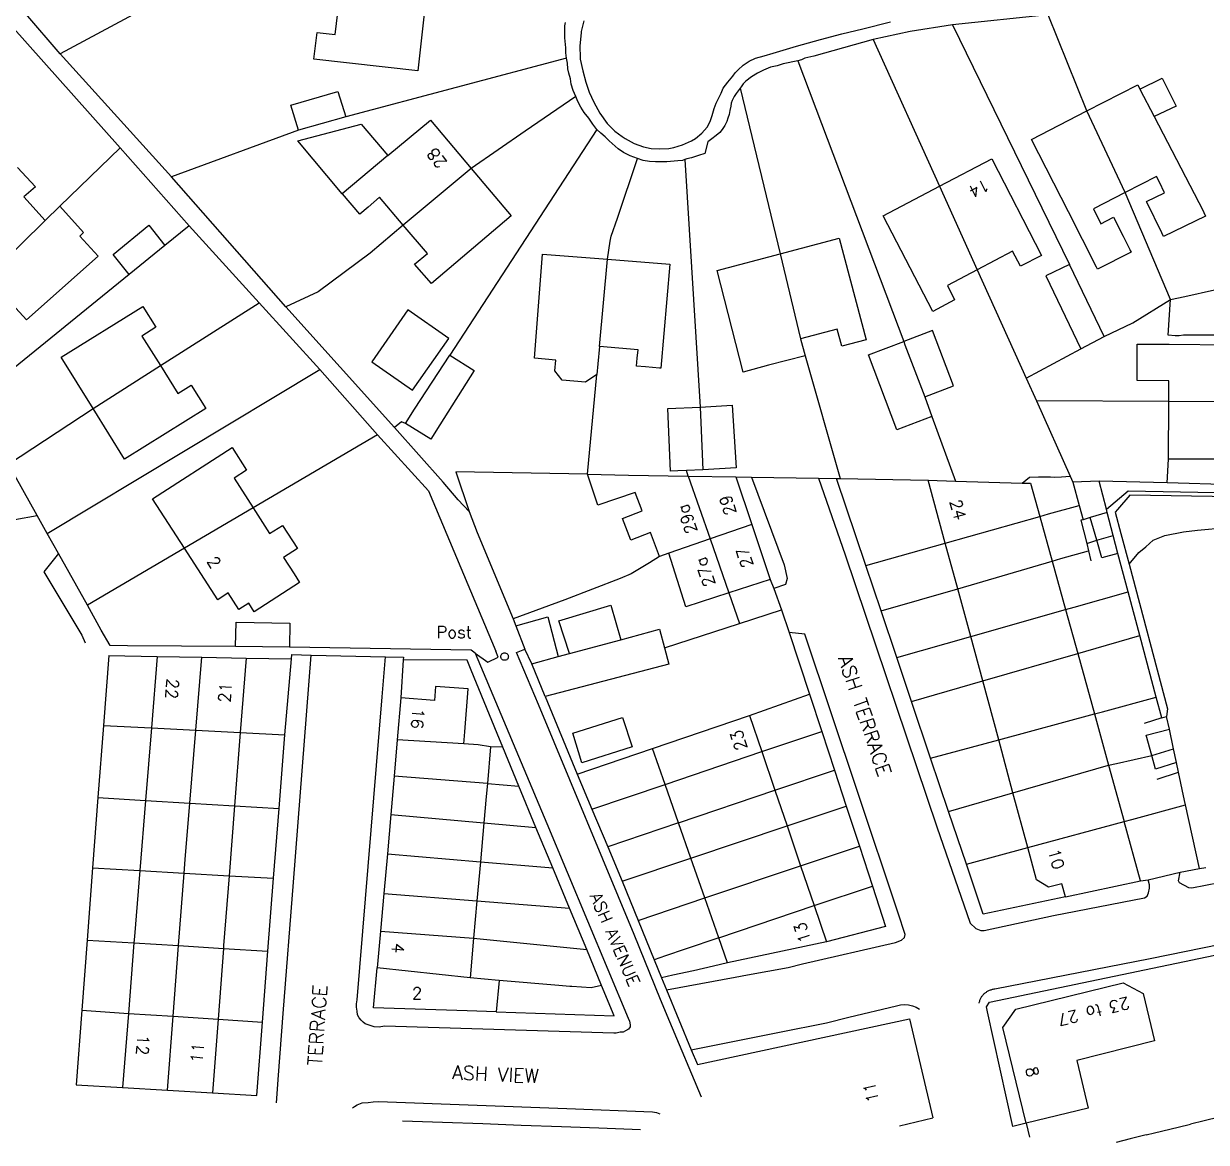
# Model space of a CAD drawing. Extents: x 427500 to 429848, y 434500 to 436505.
# Drawn here: x 427635.1 to 427753.8, y 436193.5 to 436305.7 of the extents above; entities that cross this region are included whole.
import ezdxf

# ---------------------------------------------------------------- set-up
doc = ezdxf.new("R2010")
doc.units = 0
doc.layers.add('LPTIP_Ex_Base', color=8, linetype='Continuous')
doc.styles.add('MtXpl_Romans', font='romans__.ttf')

msp = doc.modelspace()

# ---------------------------------------------------------------- linework, layer by layer
at = {"layer": 'LPTIP_Ex_Base', "color": 251, "true_color": 0x636466}
for p, q in [((427652.1, 436309.85), (427638.8, 436302.7)), ((427666.4, 436304.65), (427666.82, 436308.25)), ((427632.3, 436307.3), (427644.8, 436293.25)), ((427638.8, 436302.7), (427635.35, 436306.7)), ((427675.41, 436307.31), (427674.7, 436301)), ((427737.95, 436306.6), (427728.35, 436305.6)), ((427741.86, 436296.97), (427737.95, 436306.6)), ((427689.45, 436305.5), (427689.5, 436305.85)), ((427689.45, 436304.3), (427689.45, 436305.5)), ((427691.35, 436306), (427691.1, 436304.95)), ((427719.35, 436305.2), (427722.15, 436305.9)), ((427728.35, 436305.6), (427724.1, 436304.95)), ((427728.35, 436305.6), (427740.12, 436281.55)), ((427664.25, 436302.15), (427664.6, 436304.85)), ((427664.6, 436304.85), (427666.4, 436304.65)), ((427689.55, 436303.3), (427689.45, 436304.3)), ((427691.1, 436304.8), (427690.95, 436303.5)), ((427691.1, 436304.95), (427691.1, 436304.8)), ((427712.7, 436303.45), (427715.1, 436304.15)), ((427720.4, 436304.15), (427714.45, 436302.45)), ((427715.1, 436304.15), (427717.25, 436304.7)), ((427717.25, 436304.7), (427719.35, 436305.2)), ((427724.1, 436304.95), (427720.4, 436304.15)), ((427720.4, 436304.15), (427727.07, 436289.41)), ((427689.55, 436302.8), (427689.55, 436303.3)), ((427690.95, 436303.5), (427691, 436302.3)), ((427710.35, 436302.75), (427712.7, 436303.45)), ((427649.95, 436290.35), (427638.8, 436302.7)), ((427674.7, 436301), (427664.25, 436302.15)), ((427689.6, 436302.25), (427667.47, 436296.37)), ((427689.6, 436302.25), (427689.55, 436302.8)), ((427689.7, 436301.75), (427689.6, 436302.25)), ((427689.75, 436301.2), (427689.7, 436301.75)), ((427691, 436302.3), (427691, 436302.15)), ((427691, 436302.15), (427691.25, 436301)), ((427707.35, 436301.55), (427707.95, 436301.95)), ((427707.95, 436301.95), (427708.6, 436302.25)), ((427708.6, 436302.25), (427709.45, 436302.5)), ((427709.45, 436302.5), (427710.35, 436302.75)), ((427711.35, 436301.7), (427710.75, 436301.5)), ((427712.85, 436302), (427711.35, 436301.7)), ((427713.2, 436302.1), (427712.85, 436302)), ((427712.85, 436302), (427723.46, 436273.82)), ((427713.55, 436302.25), (427713.2, 436302.1)), ((427714.45, 436302.45), (427713.55, 436302.25)), ((427689.85, 436300.75), (427689.75, 436301.2)), ((427690, 436300.2), (427689.85, 436300.75)), ((427691.25, 436301), (427691.55, 436299.85)), ((427706.3, 436300.45), (427706.55, 436300.8)), ((427706.55, 436300.8), (427706.85, 436301.1)), ((427706.85, 436301.1), (427707.35, 436301.55)), ((427708.8, 436300.75), (427708.2, 436300.4)), ((427709.4, 436301.05), (427708.8, 436300.75)), ((427710.1, 436301.35), (427709.4, 436301.05)), ((427710.75, 436301.5), (427710.1, 436301.35)), ((427690.1, 436299.65), (427690, 436300.2)), ((427690.3, 436299), (427690.1, 436299.65)), ((427691.55, 436299.85), (427691.9, 436298.85)), ((427705.35, 436299.25), (427705.8, 436299.85)), ((427705.8, 436299.85), (427706.3, 436300.45)), ((427707.15, 436299.4), (427707.04, 436299.24)), ((427707.35, 436299.7), (427707.15, 436299.4)), ((427707.6, 436299.95), (427707.35, 436299.7)), ((427708.2, 436300.4), (427707.6, 436299.95)), ((427741.86, 436296.97), (427746.95, 436299.6)), ((427746.95, 436299.6), (427747.17, 436299.16)), ((427747.17, 436299.16), (427749.4, 436300.25)), ((427749.4, 436300.25), (427750.8, 436297.45)), ((427661.95, 436297.55), (427666.65, 436298.9)), ((427666.65, 436298.9), (427667.47, 436296.37)), ((427690.55, 436298.4), (427685.47, 436294.92)), ((427690.55, 436298.4), (427690.3, 436299)), ((427690.75, 436297.9), (427690.55, 436298.4)), ((427691.9, 436298.85), (427692.35, 436297.85)), ((427704.65, 436297.75), (427705.15, 436298.75)), ((427705.15, 436298.75), (427705.35, 436299.25)), ((427706.45, 436298.4), (427706.25, 436298)), ((427706.65, 436298.7), (427706.45, 436298.4)), ((427707.04, 436299.24), (427706.65, 436298.7)), ((427707.04, 436299.24), (427711.06, 436282.62)), ((427747.17, 436299.16), (427748.59, 436296.4)), ((427662.72, 436295.05), (427661.95, 436297.55)), ((427691.05, 436297.35), (427690.75, 436297.9)), ((427691.4, 436296.8), (427691.05, 436297.35)), ((427692.35, 436297.85), (427692.95, 436296.75)), ((427704.25, 436296.5), (427704.45, 436297.2)), ((427704.45, 436297.2), (427704.65, 436297.75)), ((427706, 436297), (427705.95, 436296.6)), ((427706.1, 436297.45), (427706, 436297)), ((427706.15, 436297.75), (427706.1, 436297.45)), ((427706.25, 436298), (427706.15, 436297.75)), ((427736.3, 436294.1), (427741.86, 436296.97)), ((427745.69, 436288.78), (427741.86, 436296.97)), ((427750.8, 436297.45), (427748.59, 436296.4)), ((427667.47, 436296.37), (427662.72, 436295.05)), ((427671.68, 436292.48), (427675.95, 436296.05)), ((427675.95, 436296.05), (427680.04, 436291.2)), ((427691.85, 436296.25), (427691.4, 436296.8)), ((427692.25, 436295.65), (427691.85, 436296.25)), ((427692.95, 436296.75), (427693.7, 436295.7)), ((427703.75, 436295.35), (427704.05, 436295.9)), ((427704.05, 436295.9), (427704.25, 436296.5)), ((427705.7, 436295.9), (427705.5, 436295.5)), ((427705.8, 436296.25), (427705.7, 436295.9)), ((427705.95, 436296.6), (427705.8, 436296.25)), ((427748.59, 436296.4), (427753.51, 436286.93)), ((427662.72, 436295.05), (427649.95, 436290.35)), ((427662.64, 436293.97), (427669.02, 436295.65)), ((427669.02, 436295.65), (427671.68, 436292.48)), ((427692.65, 436295.1), (427677.9, 436272.45)), ((427685.47, 436294.92), (427680.04, 436291.2)), ((427692.65, 436295.1), (427692.25, 436295.65)), ((427693.05, 436294.75), (427692.65, 436295.1)), ((427693.5, 436294.35), (427693.05, 436294.75)), ((427693.7, 436295.7), (427694.45, 436294.95)), ((427694.45, 436294.95), (427695.2, 436294.4)), ((427702.55, 436294.2), (427703.2, 436294.75)), ((427703.2, 436294.75), (427703.75, 436295.35)), ((427705, 436294.8), (427704.65, 436294.5)), ((427705.25, 436295.1), (427705, 436294.8)), ((427705.5, 436295.5), (427705.25, 436295.1)), ((427667.1, 436288.66), (427662.64, 436293.97)), ((427693.9, 436293.95), (427693.5, 436294.35)), ((427694.8, 436293.15), (427693.9, 436293.95)), ((427695.2, 436294.4), (427695.5, 436294.2)), ((427695.5, 436294.2), (427696.4, 436293.7)), ((427696.4, 436293.7), (427697.35, 436293.35)), ((427700.4, 436293.3), (427701.25, 436293.55)), ((427701.25, 436293.55), (427702.15, 436293.95)), ((427702.15, 436293.95), (427702.55, 436294.2)), ((427703.8, 436293.85), (427703.5, 436292.7)), ((427704.2, 436294.15), (427703.8, 436293.85)), ((427704.65, 436294.5), (427704.2, 436294.15)), ((427739.99, 436286.83), (427736.3, 436294.1)), ((427638.76, 436287.41), (427644.8, 436293.25)), ((427644.8, 436293.25), (427651.75, 436285.45)), ((427671.68, 436292.48), (427667.11, 436288.65)), ((427694.75, 436286.2), (427696.75, 436292.2)), ((427695.35, 436292.8), (427694.8, 436293.15)), ((427696, 436292.45), (427695.35, 436292.8)), ((427696.75, 436292.2), (427696, 436292.45)), ((427697.3, 436292), (427696.75, 436292.2)), ((427697.35, 436293.35), (427698.1, 436293.2)), ((427698.1, 436293.2), (427698.95, 436293.15)), ((427698.95, 436293.15), (427699.9, 436293.2)), ((427699.9, 436293.2), (427700.4, 436293.3)), ((427702.15, 436292.25), (427701.7, 436292.15)), ((427702.85, 436292.5), (427702.15, 436292.25)), ((427703.5, 436292.7), (427702.85, 436292.5)), ((427634.5, 436291.3), (427636.3, 436289.35)), ((427680.04, 436291.2), (427673.23, 436285.49)), ((427680.04, 436291.2), (427684.05, 436286.45)), ((427697.95, 436291.9), (427697.3, 436292)), ((427698.55, 436291.85), (427697.95, 436291.9)), ((427699.7, 436291.85), (427698.55, 436291.85)), ((427700.8, 436291.95), (427699.7, 436291.85)), ((427701.25, 436292), (427700.8, 436291.95)), ((427701.48, 436292.08), (427701.25, 436292)), ((427701.7, 436292.15), (427701.48, 436292.08)), ((427701.48, 436292.08), (427703.03, 436267.25)), ((427727.07, 436289.41), (427732.3, 436292.15)), ((427732.3, 436292.15), (427737.3, 436282.45)), ((427661.45, 436277.3), (427649.95, 436290.35)), ((427748.85, 436290.4), (427745.69, 436288.78)), ((427749.13, 436289.82), (427748.85, 436290.4)), ((427749.65, 436288.75), (427749.13, 436289.82)), ((427636.3, 436289.35), (427635.15, 436288.35)), ((427667.11, 436288.65), (427667.1, 436288.66)), ((427667.12, 436288.64), (427667.11, 436288.65)), ((427668.87, 436286.59), (427667.12, 436288.64)), ((427721.4, 436286.45), (427727.07, 436289.41)), ((427727.07, 436289.41), (427730.84, 436281.02)), ((427745.69, 436288.78), (427742.5, 436287.15)), ((427750.23, 436278.04), (427745.69, 436288.78)), ((427747.84, 436287.87), (427749.65, 436288.75)), ((427635.15, 436288.35), (427637.28, 436285.98)), ((427670.85, 436288.3), (427669.7, 436287.3)), ((427673.23, 436285.49), (427670.85, 436288.3)), ((427747.88, 436287.8), (427747.84, 436287.87)), ((427749.36, 436284.73), (427747.88, 436287.8)), ((427637.28, 436285.98), (427638.76, 436287.41)), ((427638.76, 436287.41), (427641.12, 436284.77)), ((427669.7, 436287.3), (427668.87, 436286.59)), ((427684.05, 436286.45), (427676.05, 436279.65)), ((427726.4, 436276.85), (427721.4, 436286.45)), ((427742.8, 436281.28), (427739.99, 436286.83)), ((427742.5, 436287.15), (427743.25, 436285.65)), ((427744.46, 436286.26), (427744.53, 436286.29)), ((427744.53, 436286.29), (427745.48, 436284.4)), ((427753.77, 436286.41), (427749.54, 436284.36)), ((427753.51, 436286.93), (427753.59, 436286.78)), ((427753.59, 436286.78), (427753.77, 436286.41)), ((427631.48, 436280.28), (427637.28, 436285.98)), ((427644.1, 436282.55), (427647.7, 436285.5)), ((427647.7, 436285.5), (427649.3, 436283.47)), ((427651.75, 436285.45), (427649.3, 436283.47)), ((427651.75, 436285.45), (427658.75, 436277.7)), ((427673.23, 436285.49), (427669.9, 436282.7)), ((427675.65, 436282.65), (427673.23, 436285.49)), ((427694.1, 436284.4), (427694.75, 436286.2)), ((427743.25, 436285.65), (427744.46, 436286.26)), ((427641.12, 436284.77), (427640.75, 436284.4)), ((427640.75, 436284.4), (427642.6, 436282.4)), ((427693.74, 436282.09), (427694, 436283.9)), ((427694, 436283.9), (427694.1, 436284.4)), ((427711.06, 436282.62), (427717, 436284.2)), ((427717, 436284.2), (427719.7, 436274)), ((427745.48, 436284.4), (427746.15, 436283.06)), ((427749.54, 436284.36), (427749.36, 436284.73)), ((427649.3, 436283.47), (427645.7, 436280.55)), ((427669.9, 436282.7), (427664.7, 436278.8)), ((427734.4, 436282.9), (427730.84, 436281.02)), ((427735.2, 436281.4), (427734.4, 436282.9)), ((427746.29, 436282.78), (427742.9, 436281.09)), ((427746.15, 436283.06), (427746.2, 436282.97)), ((427746.2, 436282.97), (427746.29, 436282.78)), ((427642.6, 436282.4), (427635.4, 436276)), ((427645.7, 436280.55), (427644.1, 436282.55)), ((427674.35, 436281.6), (427675.65, 436282.65)), ((427676.05, 436279.65), (427674.35, 436281.6)), ((427686.4, 436272.15), (427687.2, 436282.6)), ((427687.2, 436282.6), (427693.74, 436282.09)), ((427692.92, 436273.33), (427693.74, 436282.09)), ((427693.74, 436282.09), (427700, 436281.6)), ((427700, 436281.6), (427699.1, 436271.15)), ((427704.75, 436280.95), (427711.06, 436282.62)), ((427711.06, 436282.62), (427713.09, 436274.09)), ((427737.3, 436282.45), (427735.2, 436281.4)), ((427740.12, 436281.55), (427737.72, 436280.4)), ((427743.6, 436274.33), (427740.12, 436281.55)), ((427645.7, 436280.55), (427630.05, 436267.85)), ((427707.35, 436270.75), (427704.75, 436280.95)), ((427730.84, 436281.02), (427727.85, 436279.45)), ((427730.84, 436281.02), (427735.75, 436270.15)), ((427737.72, 436280.4), (427741.25, 436273.08)), ((427742.9, 436281.09), (427742.8, 436281.28)), ((427635.4, 436276), (427631.48, 436280.28)), ((427727.85, 436279.45), (427728.55, 436278)), ((427664.7, 436278.8), (427661.45, 436277.3)), ((427728.55, 436278), (427726.4, 436276.85)), ((427746.45, 436275.7), (427750.23, 436278.04)), ((427750, 436274.45), (427750.23, 436278.04)), ((427750.23, 436278.04), (427751.68, 436278.35)), ((427751.68, 436278.35), (427754.67, 436279)), ((427638.9, 436272.25), (427647.1, 436277.35)), ((427647.1, 436277.35), (427648.4, 436275.25)), ((427648.85, 436271.4), (427658.75, 436277.7)), ((427658.75, 436277.7), (427664.85, 436271)), ((427672.35, 436265.2), (427661.45, 436277.3)), ((427673.69, 436276.99), (427670.06, 436271.8)), ((427677.79, 436274.13), (427673.69, 436276.99)), ((427743.6, 436274.33), (427746.45, 436275.7)), ((427648.4, 436275.25), (427647, 436274.35)), ((427716.8, 436275.05), (427713.09, 436274.09)), ((427717.25, 436273.35), (427716.8, 436275.05)), ((427726.35, 436274.92), (427723.46, 436273.82)), ((427728.47, 436269.37), (427726.35, 436274.92)), ((427750.7, 436274.4), (427750, 436274.45)), ((427751.1, 436274.4), (427750.7, 436274.4)), ((427751.55, 436274.45), (427751.1, 436274.4)), ((427754.85, 436274.45), (427751.55, 436274.45)), ((427647, 436274.35), (427648.85, 436271.4)), ((427674.16, 436268.93), (427677.79, 436274.13)), ((427692.92, 436273.33), (427692.76, 436271.58)), ((427696.8, 436273), (427692.92, 436273.33)), ((427713.09, 436274.09), (427713.57, 436272.4)), ((427719.7, 436274), (427717.25, 436273.35)), ((427719.94, 436272.5), (427723.46, 436273.82)), ((427723.46, 436273.82), (427723.58, 436273.5)), ((427723.58, 436273.5), (427725.57, 436268.27)), ((427741.25, 436273.08), (427743.6, 436274.33)), ((427746.9, 436269.9), (427746.91, 436273.57)), ((427746.91, 436273.57), (427750.1, 436273.55)), ((427750.1, 436273.55), (427756.3, 436273.5)), ((427642.09, 436267.1), (427638.9, 436272.25)), ((427674.35, 436267.02), (427677.9, 436272.45)), ((427677.9, 436272.45), (427680.35, 436270.9)), ((427688.54, 436271.95), (427686.4, 436272.15)), ((427696.65, 436271.35), (427696.72, 436272.16)), ((427696.72, 436272.16), (427696.8, 436273)), ((427713.57, 436272.4), (427709.9, 436271.45)), ((427713.57, 436272.4), (427717.1, 436260.08)), ((427722.77, 436264.97), (427719.94, 436272.5)), ((427735.75, 436270.15), (427741.25, 436273.08)), ((427637.5, 436254.55), (427664.85, 436271)), ((427642.09, 436267.1), (427648.85, 436271.4)), ((427648.85, 436271.4), (427650.6, 436268.6)), ((427664.85, 436271), (427670.65, 436264.45)), ((427670.06, 436271.8), (427674.16, 436268.93)), ((427680.35, 436270.9), (427676.9, 436265.45)), ((427688.44, 436270.89), (427688.54, 436271.95)), ((427689.18, 436269.95), (427688.44, 436270.89)), ((427692.76, 436271.58), (427692.66, 436270.52)), ((427697.56, 436271.28), (427696.65, 436271.35)), ((427698.96, 436271.16), (427697.56, 436271.28)), ((427699.1, 436271.15), (427698.96, 436271.16)), ((427709.9, 436271.45), (427707.35, 436270.75)), ((427691.52, 436269.74), (427689.18, 436269.95)), ((427692.66, 436270.52), (427691.52, 436269.74)), ((427691.71, 436260.51), (427692.66, 436270.52)), ((427735.75, 436270.15), (427736.78, 436267.86)), ((427750.08, 436269.88), (427746.9, 436269.9)), ((427750.07, 436267.8), (427750.08, 436269.88)), ((427650.6, 436268.6), (427651.95, 436269.45)), ((427651.95, 436269.45), (427653.4, 436267.1)), ((427725.57, 436268.27), (427728.47, 436269.37)), ((427703.03, 436267.25), (427706.25, 436267.45)), ((427706.25, 436267.45), (427706.65, 436261.15)), ((427725.57, 436268.27), (427726.29, 436266.3)), ((427736.78, 436267.86), (427740.17, 436260.3)), ((427750.07, 436267.8), (427736.78, 436267.86)), ((427750.03, 436262.03), (427750.07, 436267.8)), ((427756.28, 436267.77), (427750.07, 436267.8)), ((427633.61, 436261.5), (427642.09, 436267.1)), ((427645.25, 436262), (427642.09, 436267.1)), ((427653.4, 436267.1), (427645.25, 436262)), ((427673.46, 436265.58), (427674.35, 436267.02)), ((427699.79, 436267.11), (427703.03, 436267.25)), ((427700.06, 436260.81), (427699.79, 436267.11)), ((427703.03, 436267.25), (427703.11, 436265.71)), ((427726.29, 436266.3), (427722.77, 436264.97)), ((427726.29, 436266.3), (427728.65, 436259.82)), ((427673.05, 436265.77), (427672.35, 436265.2)), ((427677.25, 436259.7), (427672.35, 436265.2)), ((427673.46, 436265.58), (427673.05, 436265.77)), ((427676.01, 436264.01), (427673.46, 436265.58)), ((427676.9, 436265.45), (427676.01, 436264.01)), ((427703.11, 436265.71), (427703.3, 436260.95)), ((427670.65, 436264.45), (427658.16, 436257.12)), ((427670.65, 436264.45), (427675.75, 436258.85)), ((427648.05, 436258.05), (427656.05, 436263.2)), ((427656.05, 436263.2), (427657.5, 436260.9)), ((427636.48, 436256.37), (427633.61, 436261.5)), ((427749.9, 436259.65), (427750.03, 436262.03)), ((427756.25, 436262), (427750.03, 436262.03)), ((427657.5, 436260.9), (427656.25, 436260.1)), ((427691.71, 436260.51), (427678.52, 436260.75)), ((427678.52, 436260.75), (427679.85, 436256.75)), ((427691.71, 436260.51), (427695.85, 436260.42)), ((427692.75, 436257.4), (427691.71, 436260.51)), ((427695.85, 436260.42), (427701.84, 436260.31)), ((427700.79, 436260.84), (427700.06, 436260.81)), ((427701.65, 436260.88), (427700.79, 436260.84)), ((427703.3, 436260.95), (427701.65, 436260.88)), ((427701.84, 436260.31), (427701.65, 436260.88)), ((427701.84, 436260.31), (427704.04, 436254.01)), ((427701.84, 436260.31), (427706.62, 436260.23)), ((427706.65, 436261.15), (427703.3, 436260.95)), ((427706.62, 436260.23), (427708.2, 436260.21)), ((427706.62, 436260.23), (427708.22, 436255.46)), ((427708.2, 436260.21), (427714.9, 436260.11)), ((427708.2, 436260.21), (427711.45, 436251.4)), ((427735.35, 436259.62), (427736.1, 436260.2)), ((427736.1, 436260.2), (427736.99, 436260.24)), ((427736.99, 436260.24), (427737.3, 436260.25)), ((427737.3, 436260.25), (427738.2, 436260.25)), ((427738.2, 436260.25), (427738.6, 436260.2)), ((427738.6, 436260.2), (427739.3, 436260.25)), ((427739.3, 436260.25), (427740.17, 436260.3)), ((427740.17, 436260.3), (427740.43, 436259.72)), ((427656.25, 436260.1), (427658.16, 436257.12)), ((427678.75, 436257.95), (427677.25, 436259.7)), ((427714.9, 436260.11), (427717.6, 436252.4)), ((427714.9, 436260.11), (427716.73, 436260.08)), ((427719.66, 436251.35), (427716.73, 436260.08)), ((427716.73, 436260.08), (427717.1, 436260.08)), ((427717.1, 436260.08), (427725.92, 436259.9)), ((427725.92, 436259.9), (427728.65, 436259.82)), ((427727.63, 436253.6), (427725.92, 436259.9)), ((427728.65, 436259.82), (427735.35, 436259.62)), ((427735.35, 436259.62), (427736.2, 436259.6)), ((427736.2, 436259.6), (427737.12, 436256.27)), ((427743.08, 436259.8), (427740.43, 436259.72)), ((427740.43, 436259.72), (427741.07, 436257.38)), ((427743.81, 436257.01), (427743.08, 436259.8)), ((427749.9, 436259.65), (427743.08, 436259.8)), ((427762.3, 436259.28), (427749.9, 436259.65)), ((427651.26, 436253.08), (427648.05, 436258.05)), ((427675.75, 436258.85), (427682.51, 436242.73)), ((427679.85, 436256.75), (427678.75, 436257.95)), ((427696.51, 436258.67), (427692.75, 436257.4)), ((427697.22, 436256.82), (427696.51, 436258.67)), ((427743.81, 436257.01), (427746, 436258.85)), ((427746.15, 436258.4), (427744.93, 436256.97)), ((427746, 436258.85), (427772.88, 436258.33)), ((427761.8, 436258.15), (427746.15, 436258.4)), ((427658.16, 436257.12), (427651.26, 436253.08)), ((427658.16, 436257.12), (427659.8, 436254.55)), ((427679.85, 436256.75), (427680.65, 436254.65)), ((427695.24, 436256.06), (427697.22, 436256.82)), ((427738.01, 436256.52), (427741.07, 436257.38)), ((427741.07, 436257.38), (427741.47, 436255.93)), ((427743.9, 436256.66), (427742.19, 436256.15)), ((427743.9, 436256.66), (427743.81, 436257.01)), ((427744.5, 436254.36), (427743.9, 436256.66)), ((427744.93, 436256.97), (427744.7, 436256.7)), ((427744.7, 436256.7), (427745.27, 436254.57)), ((427634.25, 436255.95), (427636.48, 436256.37)), ((427637.5, 436254.55), (427636.48, 436256.37)), ((427696.07, 436253.89), (427695.24, 436256.06)), ((427708.22, 436255.46), (427704.04, 436254.01)), ((427708.22, 436255.46), (427710.07, 436249.95)), ((427727.63, 436253.6), (427737.12, 436256.27)), ((427737.12, 436256.27), (427738.01, 436256.52)), ((427737.12, 436256.27), (427738.37, 436251.77)), ((427741.47, 436255.93), (427741.25, 436255.9)), ((427741.25, 436255.9), (427741.85, 436253.55)), ((427742.19, 436256.15), (427741.47, 436255.93)), ((427742.85, 436253.9), (427742.19, 436256.15)), ((427638.62, 436252.54), (427637.5, 436254.55)), ((427659.8, 436254.55), (427661.1, 436255.35)), ((427661.1, 436255.35), (427662.6, 436253.05)), ((427680.65, 436254.65), (427684.25, 436246)), ((427698.04, 436254.64), (427696.07, 436253.89)), ((427698.95, 436252.25), (427698.04, 436254.64)), ((427742.85, 436253.9), (427744.5, 436254.36)), ((427744.97, 436252.55), (427744.5, 436254.36)), ((427745.27, 436254.57), (427746.09, 436251.47)), ((427748.52, 436253.88), (427749.68, 436254.37)), ((427749.68, 436254.37), (427751.54, 436254.71)), ((427751.54, 436254.71), (427752.94, 436254.88)), ((427752.94, 436254.88), (427755.87, 436255.17)), ((427651.26, 436253.08), (427641.52, 436247.37)), ((427654.6, 436247.9), (427651.26, 436253.08)), ((427662.6, 436253.05), (427661.22, 436252.16)), ((427704.04, 436254.01), (427699.88, 436252.57)), ((427704.04, 436254.01), (427705.92, 436248.6)), ((427719.66, 436251.35), (427727.63, 436253.6)), ((427728.88, 436249.01), (427727.63, 436253.6)), ((427741.85, 436253.55), (427742.85, 436253.9)), ((427741.85, 436253.55), (427742.02, 436252.83)), ((427743.35, 436252.1), (427742.85, 436253.9)), ((427747.08, 436252.64), (427747.77, 436253.23)), ((427747.77, 436253.23), (427748.52, 436253.88)), ((427638.62, 436252.54), (427637.15, 436250.7)), ((427641.52, 436247.37), (427638.62, 436252.54)), ((427661.22, 436252.16), (427662.28, 436250.5)), ((427698.95, 436252.25), (427697.95, 436251.6)), ((427699.88, 436252.57), (427698.95, 436252.25)), ((427701.6, 436247.2), (427699.88, 436252.57)), ((427717.6, 436252.4), (427726.8, 436225.1)), ((427738.37, 436251.77), (427739.24, 436252.03)), ((427739.24, 436252.03), (427742.02, 436252.83)), ((427742.02, 436252.83), (427742.25, 436251.8)), ((427744.97, 436252.55), (427743.35, 436252.1)), ((427745.99, 436248.71), (427744.97, 436252.55)), ((427746.09, 436251.47), (427747.08, 436252.64)), ((427637.15, 436250.7), (427640.95, 436244.35)), ((427697.95, 436251.6), (427696.1, 436250.5)), ((427711.45, 436251.4), (427711.75, 436250.05)), ((427721.19, 436246.78), (427719.66, 436251.35)), ((427728.88, 436249.01), (427738.37, 436251.77)), ((427738.37, 436251.77), (427739.71, 436246.92)), ((427746.09, 436251.47), (427749.95, 436236.95)), ((427662.83, 436249.65), (427658.26, 436246.71)), ((427662.28, 436250.5), (427662.83, 436249.65)), ((427695, 436250.05), (427689.45, 436247.9)), ((427696.1, 436250.5), (427695, 436250.05)), ((427710.07, 436249.95), (427705.92, 436248.6)), ((427710.07, 436249.95), (427710.41, 436249.03)), ((427711.75, 436250.05), (427711.6, 436249.45)), ((427655.66, 436248.59), (427654.6, 436247.9)), ((427656.73, 436246.92), (427655.66, 436248.59)), ((427705.92, 436248.6), (427701.6, 436247.2)), ((427705.92, 436248.6), (427706.99, 436245.53)), ((427711.6, 436249.45), (427710.41, 436249.03)), ((427710.41, 436249.03), (427711.2, 436246.9)), ((427721.19, 436246.78), (427728.88, 436249.01)), ((427730.19, 436244.21), (427728.88, 436249.01)), ((427740.57, 436247.16), (427745.99, 436248.71)), ((427747.17, 436244.31), (427745.99, 436248.71)), ((427642.92, 436244.87), (427641.52, 436247.37)), ((427657.72, 436247.56), (427656.73, 436246.92)), ((427658.26, 436246.71), (427657.72, 436247.56)), ((427689.45, 436247.9), (427684.25, 436246)), ((427688.85, 436245.8), (427694.05, 436247.35)), ((427694.05, 436247.35), (427695.08, 436243.9)), ((427739.71, 436246.92), (427740.57, 436247.16)), ((427684.25, 436246), (427684.53, 436245.28)), ((427684.53, 436245.28), (427687.75, 436246.2)), ((427687.75, 436246.2), (427688.79, 436242.2)), ((427706.99, 436245.53), (427711.2, 436246.9)), ((427711.2, 436246.9), (427711.95, 436244.63)), ((427722.76, 436242.1), (427721.19, 436246.78)), ((427730.19, 436244.21), (427739.71, 436246.92)), ((427739.71, 436246.92), (427740.93, 436242.51)), ((427643.8, 436243.3), (427642.92, 436244.87)), ((427656.4, 436243.2), (427656.45, 436245.65)), ((427656.45, 436245.65), (427661.85, 436245.55)), ((427661.85, 436245.55), (427661.8, 436243.15)), ((427684.53, 436245.28), (427685.44, 436242.96)), ((427689.9, 436242.5), (427688.85, 436245.8)), ((427695.08, 436243.9), (427698.95, 436244.95)), ((427698.95, 436244.95), (427699.46, 436243.09)), ((427699.46, 436243.09), (427706.99, 436245.53)), ((427640.95, 436244.35), (427641.31, 436243.58)), ((427689.9, 436242.5), (427695.08, 436243.9)), ((427713.55, 436244.45), (427711.95, 436244.63)), ((427711.95, 436244.63), (427714.02, 436238.43)), ((427718.85, 436228.55), (427713.55, 436244.45)), ((427722.76, 436242.1), (427730.19, 436244.21)), ((427731.4, 436239.76), (427730.19, 436244.21)), ((427741.76, 436242.75), (427747.17, 436244.31)), ((427748.82, 436238.13), (427747.17, 436244.31)), ((427645.54, 436243.29), (427643.8, 436243.3)), ((427656.4, 436243.2), (427645.54, 436243.29)), ((427661.8, 436243.15), (427656.4, 436243.2)), ((427680.05, 436242.85), (427661.8, 436243.15)), ((427662.01, 436241.99), (427662.05, 436242.4)), ((427662.05, 436242.4), (427664, 436242.36)), ((427662.2, 436219.55), (427664, 436242.36)), ((427664, 436242.36), (427671.45, 436242.19)), ((427680.44, 436242.56), (427680.05, 436242.85)), ((427680.44, 436242.56), (427681.71, 436241.63)), ((427680.44, 436242.56), (427687.65, 436225.45)), ((427682.75, 436242.15), (427682.51, 436242.73)), ((427684.6, 436242.6), (427685.44, 436242.96)), ((427686.8, 436237.4), (427684.6, 436242.6)), ((427686.13, 436241.48), (427685.44, 436242.96)), ((427688.79, 436242.2), (427689.9, 436242.5)), ((427699.46, 436243.09), (427699.9, 436241.45)), ((427731.4, 436239.76), (427740.93, 436242.51)), ((427740.93, 436242.51), (427741.76, 436242.75)), ((427740.93, 436242.51), (427742.6, 436236.45)), ((427643.67, 436242.32), (427643.13, 436235.3)), ((427643.67, 436242.32), (427648.53, 436242.22)), ((427648.53, 436242.22), (427647.95, 436235.05)), ((427648.53, 436242.22), (427653, 436242.13)), ((427652.4, 436234.82), (427653, 436242.13)), ((427653, 436242.13), (427657.45, 436242.05)), ((427657.45, 436242.05), (427656.87, 436234.58)), ((427657.45, 436242.05), (427662.01, 436241.99)), ((427661.35, 436234.35), (427662.01, 436241.99)), ((427671.1, 436238.15), (427671.45, 436242.19)), ((427671.45, 436242.19), (427673.25, 436242.15)), ((427673.23, 436241.86), (427672.98, 436238.05)), ((427673.25, 436242.15), (427673.23, 436241.86)), ((427679.65, 436241.85), (427673.23, 436241.86)), ((427680.05, 436240.85), (427679.65, 436241.85)), ((427681.71, 436241.63), (427682.75, 436242.15)), ((427686.13, 436241.48), (427688.79, 436242.2)), ((427687.48, 436238.18), (427686.13, 436241.48)), ((427699.9, 436241.45), (427687.48, 436238.18)), ((427724.24, 436237.7), (427722.76, 436242.1)), ((427682.67, 436234.48), (427680.05, 436240.85)), ((427676.45, 436239.2), (427676.35, 436237.8)), ((427679.75, 436238.95), (427676.45, 436239.2)), ((427679.4, 436234.65), (427679.75, 436238.95)), ((427724.24, 436237.7), (427731.4, 436239.76)), ((427733, 436233.85), (427731.4, 436239.76)), ((427668.6, 436207.75), (427671.1, 436238.15)), ((427672.98, 436238.05), (427672.63, 436233.85)), ((427676.35, 436237.8), (427672.98, 436238.05)), ((427687.48, 436238.18), (427690.7, 436230.4)), ((427707.98, 436236.28), (427714.02, 436238.43)), ((427714.02, 436238.43), (427715.24, 436234.7)), ((427726.15, 436232), (427724.24, 436237.7)), ((427743.41, 436236.67), (427748.82, 436238.13)), ((427749.37, 436236.07), (427748.82, 436238.13)), ((427696.4, 436214.3), (427686.8, 436237.4)), ((427733, 436233.85), (427742.6, 436236.45)), ((427742.6, 436236.45), (427743.41, 436236.67)), ((427742.6, 436236.45), (427744.03, 436231.31)), ((427749.95, 436236.95), (427749.85, 436236.2)), ((427643.13, 436235.3), (427642.58, 436228.05)), ((427643.13, 436235.3), (427647.95, 436235.05)), ((427690.25, 436234.5), (427695.25, 436236.1)), ((427695.25, 436236.1), (427696.2, 436233.15)), ((427698.25, 436232.97), (427707.98, 436236.28)), ((427707.98, 436236.28), (427709.22, 436232.66)), ((427749.37, 436236.07), (427747.6, 436235.5)), ((427749.37, 436236.07), (427749.85, 436236.2)), ((427750.13, 436234.92), (427749.85, 436236.2)), ((427647.95, 436235.05), (427647.36, 436227.77)), ((427647.95, 436235.05), (427652.4, 436234.82)), ((427651.81, 436227.5), (427652.4, 436234.82)), ((427652.4, 436234.82), (427656.87, 436234.58)), ((427656.87, 436234.58), (427656.29, 436227.22)), ((427656.87, 436234.58), (427661.35, 436234.35)), ((427660.77, 436226.95), (427661.35, 436234.35)), ((427679.3, 436233.44), (427679.4, 436234.65)), ((427683.24, 436233.1), (427682.67, 436234.48)), ((427691.15, 436231.55), (427690.25, 436234.5)), ((427709.22, 436232.66), (427715.24, 436234.7)), ((427715.24, 436234.7), (427716.52, 436230.81)), ((427747.8, 436234.3), (427750.13, 436234.92)), ((427748.37, 436232.26), (427747.8, 436234.3)), ((427750.55, 436232.96), (427750.13, 436234.92)), ((427672.63, 436233.85), (427672.31, 436230.2)), ((427679.3, 436233.44), (427672.63, 436233.85)), ((427680.75, 436233.35), (427679.3, 436233.44)), ((427682, 436233.15), (427680.75, 436233.35)), ((427682, 436233.15), (427681.67, 436229.45)), ((427683.24, 436233.1), (427682, 436233.15)), ((427684.84, 436229.2), (427683.24, 436233.1)), ((427690.7, 436230.4), (427698.25, 436232.97)), ((427696.2, 436233.15), (427691.15, 436231.55)), ((427699.51, 436229.37), (427698.25, 436232.97)), ((427726.15, 436232), (427733, 436233.85)), ((427734.43, 436228.54), (427733, 436233.85)), ((427748.37, 436232.26), (427750.55, 436232.96)), ((427750.85, 436231.57), (427750.55, 436232.96)), ((427699.51, 436229.37), (427709.22, 436232.66)), ((427709.22, 436232.66), (427710.54, 436228.79)), ((427727.96, 436226.67), (427726.15, 436232)), ((427744.83, 436231.48), (427748.37, 436232.26)), ((427748.75, 436230.9), (427748.37, 436232.26)), ((427710.54, 436228.79), (427716.52, 436230.81)), ((427716.52, 436230.81), (427717.7, 436227.2)), ((427734.43, 436228.54), (427744.03, 436231.31)), ((427744.03, 436231.31), (427744.83, 436231.48)), ((427744.03, 436231.31), (427745.59, 436225.65)), ((427750.85, 436231.57), (427748.75, 436230.9)), ((427748.9, 436229.9), (427751.06, 436230.61)), ((427751.06, 436230.61), (427750.85, 436231.57)), ((427751.65, 436227.75), (427751.06, 436230.61)), ((427672.31, 436230.2), (427671.99, 436226.35)), ((427681.67, 436229.45), (427672.31, 436230.2)), ((427681.67, 436229.45), (427681.55, 436228.15)), ((427681.67, 436229.45), (427684.84, 436229.2)), ((427690.7, 436230.4), (427692.17, 436226.89)), ((427692.17, 436226.89), (427699.51, 436229.37)), ((427700.86, 436225.52), (427699.51, 436229.37)), ((427681.55, 436228.15), (427681.32, 436225.52)), ((427686.55, 436225.05), (427684.84, 436229.2)), ((427700.86, 436225.52), (427710.54, 436228.79)), ((427710.54, 436228.79), (427711.75, 436225.21)), ((427722.9, 436216.45), (427718.85, 436228.55)), ((427727.96, 436226.67), (427734.43, 436228.54)), ((427735.92, 436223.04), (427734.43, 436228.54)), ((427642.58, 436228.05), (427642.05, 436221)), ((427642.58, 436228.05), (427647.36, 436227.77)), ((427647.36, 436227.77), (427646.79, 436220.73)), ((427647.36, 436227.77), (427651.81, 436227.5)), ((427651.35, 436221.85), (427651.81, 436227.5)), ((427651.81, 436227.5), (427656.29, 436227.22)), ((427656.29, 436227.22), (427655.75, 436220.21)), ((427656.29, 436227.22), (427660.77, 436226.95)), ((427660.22, 436219.95), (427660.77, 436226.95)), ((427711.75, 436225.21), (427717.7, 436227.2)), ((427717.7, 436227.2), (427719.01, 436223.19)), ((427746.36, 436225.86), (427751.75, 436227.31)), ((427751.75, 436227.31), (427751.65, 436227.75)), ((427753.16, 436220.93), (427751.75, 436227.31)), ((427671.99, 436226.35), (427671.65, 436222.4)), ((427671.99, 436226.35), (427681.32, 436225.52)), ((427692.17, 436226.89), (427693.75, 436223.12)), ((427729.75, 436221.38), (427727.96, 436226.67)), ((427745.59, 436225.65), (427746.36, 436225.86)), ((427681.32, 436225.52), (427680.97, 436221.61)), ((427681.32, 436225.52), (427686.55, 436225.05)), ((427688.23, 436221), (427686.55, 436225.05)), ((427687.65, 436225.45), (427695.8, 436205.9)), ((427700.86, 436225.52), (427693.75, 436223.12)), ((427702.1, 436221.97), (427700.86, 436225.52)), ((427702.1, 436221.97), (427711.75, 436225.21)), ((427711.75, 436225.21), (427713.12, 436221.21)), ((427726.8, 436225.1), (427730.15, 436215.45)), ((427735.92, 436223.04), (427745.59, 436225.65)), ((427747.23, 436219.71), (427745.59, 436225.65)), ((427671.65, 436222.4), (427671.29, 436218.41)), ((427671.65, 436222.4), (427680.97, 436221.61)), ((427693.75, 436223.12), (427695.2, 436219.65)), ((427713.12, 436221.21), (427719.01, 436223.19)), ((427719.01, 436223.19), (427720.32, 436219.17)), ((427729.75, 436221.38), (427735.92, 436223.04)), ((427736.8, 436219.8), (427735.92, 436223.04)), ((427642.05, 436221), (427641.5, 436213.75)), ((427642.05, 436221), (427646.79, 436220.73)), ((427651.24, 436220.47), (427651.35, 436221.85)), ((427680.97, 436221.61), (427680.62, 436217.68)), ((427680.97, 436221.61), (427688.23, 436221)), ((427689.91, 436216.95), (427688.23, 436221)), ((427695.2, 436219.65), (427702.1, 436221.97)), ((427703.5, 436217.98), (427702.1, 436221.97)), ((427703.5, 436217.98), (427713.12, 436221.21)), ((427713.12, 436221.21), (427714.48, 436217.21)), ((427731.45, 436216.35), (427729.75, 436221.38)), ((427767.75, 436222.05), (427752.4, 436218.95)), ((427753.16, 436220.93), (427753.8, 436221.05)), ((427646.79, 436220.73), (427646.25, 436214.1)), ((427646.79, 436220.73), (427651.24, 436220.47)), ((427650.68, 436213.19), (427651.24, 436220.47)), ((427651.24, 436220.47), (427655.75, 436220.21)), ((427655.75, 436220.21), (427655.2, 436213.2)), ((427655.75, 436220.21), (427660.22, 436219.95)), ((427659.65, 436212.65), (427660.22, 436219.95)), ((427738, 436219.05), (427736.8, 436219.8)), ((427747.23, 436219.71), (427748, 436219.8)), ((427748, 436219.8), (427751.2, 436220.55)), ((427748.15, 436219.3), (427748, 436219.8)), ((427751.05, 436219.7), (427751.2, 436220.55)), ((427751.2, 436220.55), (427753.16, 436220.93)), ((427661.18, 436206.38), (427662.2, 436219.55)), ((427695.2, 436219.65), (427696.8, 436215.73)), ((427714.48, 436217.21), (427720.32, 436219.17)), ((427720.32, 436219.17), (427721.65, 436215.1)), ((427739.35, 436219.4), (427738, 436219.05)), ((427739.7, 436218.1), (427739.35, 436219.4)), ((427739.7, 436218.1), (427747.23, 436219.71)), ((427748.05, 436218.5), (427748.15, 436218.95)), ((427748.15, 436218.95), (427748.15, 436219.3)), ((427751.15, 436219.5), (427751.05, 436219.7)), ((427752.1, 436219), (427751.15, 436219.5)), ((427752.4, 436218.95), (427752.1, 436219)), ((427671.29, 436218.41), (427670.95, 436214.65)), ((427671.29, 436218.41), (427680.62, 436217.68)), ((427680.62, 436217.68), (427680.29, 436213.95)), ((427680.62, 436217.68), (427689.91, 436216.95)), ((427696.8, 436215.73), (427703.5, 436217.98)), ((427704.9, 436213.98), (427703.5, 436217.98)), ((427739.7, 436218.1), (427731.45, 436216.35)), ((427738.5, 436216.2), (427747.65, 436218)), ((427747.65, 436218), (427747.9, 436218.15)), ((427747.9, 436218.15), (427748.05, 436218.5)), ((427691.64, 436212.8), (427689.91, 436216.95)), ((427704.9, 436213.98), (427714.48, 436217.21)), ((427714.48, 436217.21), (427715.72, 436213.57)), ((427723.6, 436214.3), (427722.9, 436216.45)), ((427696.8, 436215.73), (427698.41, 436211.78)), ((427721.65, 436215.1), (427715.72, 436213.57)), ((427730.15, 436215.45), (427730.7, 436214.9)), ((427731.55, 436214.7), (427738.5, 436216.2)), ((427646.25, 436214.1), (427646.2, 436213.47)), ((427670.95, 436214.65), (427670.61, 436210.96)), ((427670.95, 436214.65), (427680.29, 436213.95)), ((427680.29, 436213.95), (427679.93, 436209.95)), ((427680.29, 436213.95), (427691.64, 436212.8)), ((427699.05, 436207.8), (427696.4, 436214.3)), ((427704.9, 436213.98), (427701.53, 436212.84)), ((427705.78, 436211.45), (427704.9, 436213.98)), ((427723.25, 436213.75), (427723.55, 436214)), ((427723.55, 436214), (427723.6, 436214.3)), ((427730.7, 436214.9), (427731.2, 436214.7)), ((427731.2, 436214.7), (427731.55, 436214.7)), ((427641.5, 436213.75), (427640.96, 436206.7)), ((427641.5, 436213.75), (427646.2, 436213.47)), ((427646.2, 436213.47), (427645.64, 436206.39)), ((427646.2, 436213.47), (427650.68, 436213.19)), ((427650.12, 436206.1), (427650.68, 436213.19)), ((427650.68, 436213.19), (427655.18, 436212.92)), ((427655.18, 436212.92), (427654.64, 436205.8)), ((427655.2, 436213.2), (427655.18, 436212.92)), ((427655.18, 436212.92), (427659.65, 436212.65)), ((427693.13, 436209.2), (427691.64, 436212.8)), ((427701.53, 436212.84), (427699.56, 436212.17)), ((427715.72, 436213.57), (427705.78, 436211.45)), ((427713.3, 436211.35), (427722.65, 436213.5)), ((427722.65, 436213.5), (427723.25, 436213.75)), ((427748.2, 436211.9), (427755.25, 436213.35)), ((427659.1, 436205.5), (427659.65, 436212.65)), ((427699.56, 436212.17), (427698.41, 436211.78)), ((427698.41, 436211.78), (427699.15, 436209.95)), ((427732.07, 436207.52), (427755.5, 436212.4)), ((427732.6, 436208.85), (427748.2, 436211.9)), ((427670.25, 436206.95), (427670.61, 436210.96)), ((427679.93, 436209.95), (427670.61, 436210.96)), ((427702.35, 436210.67), (427700.28, 436210.22)), ((427704.38, 436211.13), (427702.35, 436210.67)), ((427705.78, 436211.45), (427704.38, 436211.13)), ((427707.8, 436210.25), (427711.85, 436211)), ((427711.85, 436211), (427713.3, 436211.35)), ((427682.81, 436209.7), (427679.93, 436209.95)), ((427682.86, 436209.7), (427682.57, 436206.55)), ((427682.86, 436209.7), (427682.81, 436209.7)), ((427688.83, 436209.2), (427682.86, 436209.7)), ((427689.95, 436209.1), (427688.83, 436209.2)), ((427690.15, 436209.09), (427689.95, 436209.1)), ((427693.13, 436209.2), (427692.1, 436208.95)), ((427694.4, 436206.15), (427693.13, 436209.2)), ((427700.28, 436210.22), (427699.15, 436209.95)), ((427699.15, 436209.95), (427699.65, 436208.74)), ((427699.65, 436208.74), (427706.54, 436210.02)), ((427706.54, 436210.02), (427707.8, 436210.25)), ((427734.71, 436206.82), (427745.48, 436209.45)), ((427745.48, 436209.45), (427747.49, 436208.39)), ((427692.1, 436208.95), (427690.15, 436209.09)), ((427699.65, 436208.74), (427702.13, 436202.75)), ((427731.17, 436207.84), (427731.21, 436207.91)), ((427731.21, 436207.91), (427731.24, 436207.98)), ((427731.24, 436207.98), (427731.28, 436208.04)), ((427731.28, 436208.04), (427731.32, 436208.11)), ((427731.32, 436208.11), (427731.37, 436208.17)), ((427731.37, 436208.17), (427731.42, 436208.23)), ((427731.42, 436208.23), (427731.47, 436208.28)), ((427731.47, 436208.28), (427731.52, 436208.34)), ((427731.52, 436208.34), (427731.58, 436208.39)), ((427731.58, 436208.39), (427731.63, 436208.44)), ((427731.63, 436208.44), (427731.69, 436208.49)), ((427731.69, 436208.49), (427731.76, 436208.53)), ((427731.76, 436208.53), (427731.82, 436208.58)), ((427731.82, 436208.58), (427731.88, 436208.62)), ((427731.88, 436208.62), (427731.95, 436208.65)), ((427731.95, 436208.65), (427732.02, 436208.69)), ((427732.02, 436208.69), (427732.09, 436208.72)), ((427732.09, 436208.72), (427732.16, 436208.75)), ((427732.16, 436208.75), (427732.23, 436208.77)), ((427732.23, 436208.77), (427732.3, 436208.79)), ((427732.3, 436208.79), (427732.38, 436208.81)), ((427732.38, 436208.81), (427732.45, 436208.83)), ((427732.45, 436208.83), (427732.53, 436208.84)), ((427732.53, 436208.84), (427732.6, 436208.85)), ((427747.49, 436208.39), (427748.65, 436203.63)), ((427668.55, 436207.35), (427668.6, 436207.75)), ((427668.55, 436207), (427668.55, 436207.35)), ((427668.6, 436206.6), (427668.55, 436207)), ((427679.63, 436206.65), (427670.25, 436206.95)), ((427700, 436205.54), (427699.05, 436207.8)), ((427717.95, 436206), (427722.75, 436207.15)), ((427722.75, 436207.15), (427723.15, 436207.25)), ((427723.15, 436207.25), (427723.5, 436207.3)), ((427723.5, 436207.3), (427723.95, 436207.25)), ((427723.95, 436207.25), (427724.35, 436207.15)), ((427724.35, 436207.15), (427724.7, 436207)), ((427724.7, 436207), (427725.05, 436206.8)), ((427731.03, 436207.41), (427731.05, 436207.49)), ((427731.05, 436207.49), (427731.07, 436207.56)), ((427731.07, 436207.56), (427731.09, 436207.63)), ((427731.09, 436207.63), (427731.11, 436207.71)), ((427731.11, 436207.71), (427731.14, 436207.78)), ((427731.14, 436207.78), (427731.17, 436207.84)), ((427731.78, 436207.06), (427732.07, 436207.52)), ((427731.89, 436206.56), (427731.78, 436207.06)), ((427733.41, 436204.97), (427734.71, 436206.82)), ((427640.96, 436206.7), (427640.39, 436199.21)), ((427640.96, 436206.7), (427645.64, 436206.39)), ((427645.64, 436206.39), (427645.05, 436198.94)), ((427645.64, 436206.39), (427650.12, 436206.1)), ((427649.55, 436198.67), (427650.12, 436206.1)), ((427650.12, 436206.1), (427654.64, 436205.8)), ((427654.64, 436205.8), (427654.07, 436198.41)), ((427654.64, 436205.8), (427659.1, 436205.5)), ((427660.7, 436200.2), (427661.18, 436206.38)), ((427668.65, 436206.25), (427668.6, 436206.6)), ((427668.8, 436205.95), (427668.65, 436206.25)), ((427669, 436205.7), (427668.8, 436205.95)), ((427669.2, 436205.5), (427669, 436205.7)), ((427682.57, 436206.55), (427679.63, 436206.65)), ((427682.57, 436206.55), (427694.4, 436206.15)), ((427695.8, 436205.9), (427695.95, 436205.6)), ((427695.95, 436205.6), (427696, 436205.25)), ((427703.18, 436198), (427700, 436205.54)), ((427702.75, 436201.25), (427724.05, 436205.85)), ((427715.7, 436205.45), (427717.95, 436206)), ((427724.05, 436205.85), (427726.37, 436195.91)), ((427734.42, 436195.04), (427731.89, 436206.56)), ((427658.53, 436198.15), (427659.1, 436205.5)), ((427669.4, 436205.35), (427669.2, 436205.5)), ((427669.8, 436205.2), (427669.4, 436205.35)), ((427670.3, 436205.05), (427669.8, 436205.2)), ((427670.8, 436205), (427670.3, 436205.05)), ((427671.35, 436205.1), (427670.8, 436205)), ((427694.35, 436204.4), (427671.35, 436205.1)), ((427694.6, 436204.4), (427694.35, 436204.4)), ((427695, 436204.5), (427694.6, 436204.4)), ((427695.3, 436204.5), (427695, 436204.5)), ((427695.55, 436204.65), (427695.3, 436204.5)), ((427695.85, 436204.8), (427695.55, 436204.65)), ((427696, 436205.05), (427695.85, 436204.8)), ((427696, 436205.25), (427696, 436205.05)), ((427702.13, 436202.75), (427711, 436204.5)), ((427711, 436204.5), (427715.7, 436205.45)), ((427735.75, 436195.36), (427733.41, 436204.97)), ((427748.65, 436203.63), (427740.84, 436201.65)), ((427702.13, 436202.75), (427702.75, 436201.25)), ((427740.84, 436201.65), (427741.97, 436196.87)), ((427660.49, 436197.42), (427660.7, 436200.2)), ((427640.39, 436199.21), (427645.05, 436198.94)), ((427645.05, 436198.94), (427649.55, 436198.67)), ((427649.55, 436198.67), (427654.07, 436198.41)), ((427654.07, 436198.41), (427658.53, 436198.15)), ((427668.6, 436197.2), (427669.1, 436197.4)), ((427669.1, 436197.4), (427669.7, 436197.45)), ((427669.7, 436197.45), (427670.2, 436197.5)), ((427670.2, 436197.5), (427670.75, 436197.55)), ((427670.75, 436197.55), (427689.65, 436196.85)), ((427668.15, 436196.9), (427668.35, 436197.05)), ((427668.35, 436197.05), (427668.6, 436197.2)), ((427689.65, 436196.85), (427698.25, 436196.5)), ((427698.25, 436196.5), (427698.65, 436196.45)), ((427698.65, 436196.45), (427699, 436196.3)), ((427741.97, 436196.87), (427735.75, 436195.36)), ((427756.53, 436196.33), (427753.61, 436195.61)), ((427673.15, 436195.62), (427677.18, 436195.47)), ((427677.18, 436195.47), (427681.2, 436195.33)), ((427681.2, 436195.33), (427685.05, 436195.18)), ((427685.05, 436195.18), (427689.1, 436195.03)), ((427689.1, 436195.03), (427692.85, 436194.89)), ((427692.85, 436194.89), (427697.05, 436194.74)), ((427723.03, 436195.12), (427726.37, 436195.91)), ((427735.75, 436195.36), (427734.42, 436195.04)), ((427735.75, 436195.36), (427736.08, 436193.98)), ((427748.63, 436194.39), (427751.01, 436194.97)), ((427751.01, 436194.97), (427752.25, 436195.27)), ((427753.61, 436195.61), (427752.25, 436195.27)), ((427746.21, 436193.8), (427744.8, 436193.45)), ((427747.79, 436194.19), (427746.21, 436193.8)), ((427747.79, 436194.19), (427748.63, 436194.39))]:
    msp.add_line(p, q, dxfattribs=at)
msp.add_lwpolyline([(427683.78, 436242.2), (427683.77, 436242.13), (427683.75, 436242.06), (427683.71, 436241.99), (427683.66, 436241.93), (427683.61, 436241.89), (427683.54, 436241.85), (427683.47, 436241.83), (427683.4, 436241.83), (427683.33, 436241.83), (427683.26, 436241.85), (427683.19, 436241.89), (427683.14, 436241.93), (427683.09, 436241.99), (427683.05, 436242.06), (427683.03, 436242.13), (427683.03, 436242.2), (427683.03, 436242.27), (427683.05, 436242.34), (427683.09, 436242.41), (427683.14, 436242.47), (427683.19, 436242.51), (427683.26, 436242.55), (427683.33, 436242.57), (427683.4, 436242.58), (427683.47, 436242.57), (427683.54, 436242.55), (427683.61, 436242.51), (427683.66, 436242.47), (427683.71, 436242.41), (427683.75, 436242.34), (427683.77, 436242.27), (427683.78, 436242.2)], dxfattribs=at)

# ---------------------------------------------------------------- texts
at = {"layer": 'LPTIP_Ex_Base', "color": 251, "true_color": 0x636466, "style": 'MtXpl_Romans'}
for s, height, rotation, p in [('28', 1.2, 128.9, (427677.71, 436291.8)), ('14', 1.2, 206.9, (427731.68, 436290.17)), ('29', 1.2, 108.1, (427706.7, 436256.61)), ('24', 1.2, 285.9, (427728.04, 436257.78)), ('29a', 1.2, 108.9, (427702.78, 436254.77)), ('2', 1.2, 303.2, (427653.45, 436251.78)), ('27a', 1.2, 109.4, (427704.59, 436249.47)), ('27', 1.2, 108.3, (427708.4, 436251.35)), ('ASH TERRACE', 1.4, 288.8, (427716.85, 436242.04)), ('22', 1.2, 265.1, (427649.51, 436240.04)), ('21', 1.2, 85.5, (427655.86, 436237.53)), ('16', 1.2, 265.5, (427674.16, 436237.04)), ('23', 1.2, 107.9, (427707.79, 436233)), ('10', 1.2, 286.2, (427737.91, 436222.7)), ('ASH AVENUE', 1.2, 293.5, (427691.94, 436218.16)), ('13', 1.2, 107.9, (427714.17, 436213.71)), ('4', 1.2, 265.4, (427672.15, 436213.49)), ('TERRACE', 1.4, 86, (427665.04, 436201.12)), ('2', 1.2, 359.3, (427674.09, 436207.82)), ('23 to 27', 1.2, 194.1, (427745.97, 436208.06)), ('12', 1.2, 265.6, (427646.56, 436204.28)), ('11', 1.2, 84.5, (427653.05, 436201.38)), ('ASH VIEW', 1.4, 357.5, (427678.11, 436199.78)), ('8', 1.2, 283.1, (427735.68, 436200.9)), ('11', 1.2, 102.9, (427720.99, 436197.6))]:
    msp.add_text(s, height=height, rotation=rotation, dxfattribs=at).set_placement(p)
msp.add_text('Post', height=1.2, dxfattribs=at).set_placement((427676.57, 436244.06))

doc.saveas('drawing.dxf')
